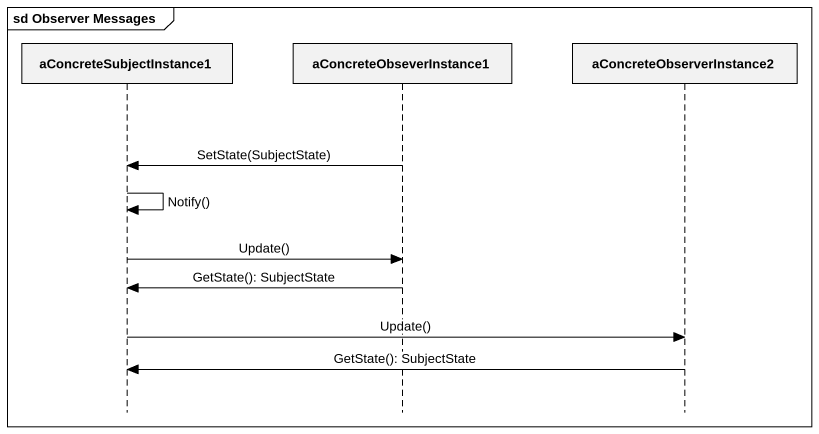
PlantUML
@startuml
mainframe sd Observer Messages
hide footbox
participant aConcreteSubjectInstance1
participant aConcreteObseverInstance1
participant aConcreteObserverInstance2

aConcreteObseverInstance1 -> aConcreteSubjectInstance1 : SetState(SubjectState)
aConcreteSubjectInstance1 -> aConcreteSubjectInstance1 : Notify()
aConcreteSubjectInstance1 -> aConcreteObseverInstance1 : Update()
aConcreteObseverInstance1 -> aConcreteSubjectInstance1 : GetState(): SubjectState
aConcreteSubjectInstance1 -> aConcreteObserverInstance2 : Update()
aConcreteObserverInstance2 -> aConcreteSubjectInstance1 : GetState(): SubjectState
@enduml
